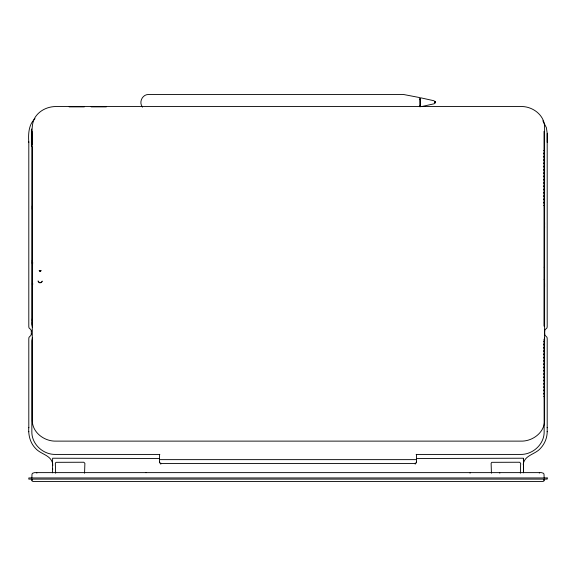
<?xml version="1.0" encoding="UTF-8"?>
<svg xmlns="http://www.w3.org/2000/svg" width="576" height="576" viewBox="0 0 576 576"><rect width="100%" height="100%" fill="white"/><g stroke="black" fill="none" stroke-linecap="round" stroke-linejoin="round"><path stroke-width="0.86" d="M52.798 464.393C51.48 454.925 40.723 454.529 35.474 448.322C30.082 442.807 28.188 434.887 28.8 427.37M31.313 331.243L31.039 329.839L29.002 327.902L28.8 326.57L28.8 141.79M32.292 324.454L32.292 322.236M32.292 321.077L32.292 318.859M32.292 263.578L32.292 205.87M544.601 341.287L544.601 283.507M544.601 228.024L544.601 225.806M544.601 224.647L544.601 222.43M523.202 464.393C524.52 454.925 535.277 454.529 540.526 448.322C544.795 443.779 547.272 437.616 547.2 431.366M544.687 331.243L544.961 329.839L546.998 327.902L547.2 326.57L547.2 133.33L546.394 127.699L542.873 120.838M31.968 131.328L31.846 324.684L32.436 327.254M31.313 333.814L31.039 335.225L29.002 337.313L28.8 338.76L28.8 427.752M434.887 103.054L434.887 101.513M544.01 326.095L544.039 131.328M416.484 461.786L415.98 463.018L414.461 463.442L161.546 463.442L160.027 463.018L159.523 461.786M416.426 462.866L416.484 454.334M434.887 102.967L434.887 101.599M434.887 102.859L434.887 101.714M539.273 473.083L539.734 472.622M42.026 281.765L42.185 281.066M435.031 102.593L434.887 101.837M435.031 102.895L435.031 101.707M40.903 270.886L41.033 270.482M32.436 337.882L31.846 340.682L31.846 431.748C31.644 444.262 43.258 454.766 55.562 454.421L159.869 454.428M434.887 102.73L434.887 101.981M84.564 473.234L84.888 463.32L83.801 462.24L55.987 462.326L55.325 463.32L55.642 473.234M520.366 473.234L520.682 463.32L519.602 462.24L491.782 462.326L491.119 463.32L491.436 473.234M42.026 281.678L40.918 282.73L39.298 282.73L38.023 280.98L39.298 282.636L41.58 282.254M34.992 118.67C28.498 124.704 28.231 134.158 28.8 142.373M146.434 472.622L145.735 472.622M416.484 458.489L523.382 458.222L523.562 472.846M470.376 472.622L470.016 473.17M523.498 472.421L523.562 459.022M40.903 270.799L40.104 271.282L39.182 270.396L39.643 271.174M544.176 267.235L544.601 266.983M52.445 469.274L52.87 469.03M434.189 103.774L422.201 106.438M415.08 464.011L415.584 463.867M40.104 271.195L40.572 271.087M69.149 106.87L84.326 106.87M91.145 106.87L106.322 106.87M419.861 99.23L420.358 99.23M419.861 105.343L420.358 105.343M543.715 150.566L544.601 150.566M543.715 153.05L544.601 153.05M543.715 153.85L544.601 153.85M543.715 156.334L544.601 156.334M543.715 157.126L544.601 157.126M543.715 159.61L544.601 159.61M543.715 160.409L544.601 160.409M543.715 162.893L544.601 162.893M543.715 163.685L544.601 163.685M543.715 166.169L544.601 166.169M543.715 166.968L544.601 166.968M543.715 169.452L544.601 169.452M543.715 170.244L544.601 170.244M543.715 172.728L544.601 172.728M543.715 173.527L544.601 173.527M543.715 176.011L544.601 176.011M543.715 176.803L544.601 176.803M543.715 179.287L544.601 179.287M543.715 180.086L544.601 180.086M543.715 182.57L544.601 182.57M543.715 183.362L544.601 183.362M543.715 185.846L544.601 185.846M543.715 186.646L544.601 186.646M543.715 189.13L544.601 189.13M543.715 189.922L544.601 189.922M543.715 192.406L544.601 192.406M543.715 193.198L544.601 193.198M543.715 195.682L544.601 195.682M543.715 196.481L544.601 196.481M543.715 198.965L544.601 198.965M543.715 199.757L544.601 199.757M543.715 202.241L544.601 202.241M543.715 203.04L544.601 203.04M543.715 205.524L544.601 205.524M32.292 262.426L32.789 262.426M32.292 263.815L32.789 263.815M32.292 283.27L32.789 283.27M32.292 284.659L32.789 284.659M543.715 341.618L544.601 341.618M543.715 344.102L544.601 344.102M543.715 344.902L544.601 344.902M543.715 347.386L544.601 347.386M543.715 348.178L544.601 348.178M543.715 350.662L544.601 350.662M543.715 351.461L544.601 351.461M543.715 353.938L544.601 353.938M543.715 354.737L544.601 354.737M543.715 357.221L544.601 357.221M543.715 358.013L544.601 358.013M543.715 360.497L544.601 360.497M543.715 361.296L544.601 361.296M543.715 363.78L544.601 363.78M543.715 364.572L544.601 364.572M543.715 367.056L544.601 367.056M543.715 367.855L544.601 367.855M543.715 370.339L544.601 370.339M543.715 371.131L544.601 371.131M543.715 373.615L544.601 373.615M543.715 374.414L544.601 374.414M543.715 376.898L544.601 376.898M543.715 377.69L544.601 377.69M543.715 380.174L544.601 380.174M543.715 380.974L544.601 380.974M543.715 383.458L544.601 383.458M543.715 384.25L544.601 384.25M543.715 386.734L544.601 386.734M543.715 387.533L544.601 387.533M543.715 390.017L544.601 390.017M543.715 390.809L544.601 390.809M543.715 393.293L544.601 393.293M543.715 394.092L544.601 394.092M543.715 396.576L544.601 396.576M416.131 454.428L520.445 454.421C532.75 454.766 544.363 444.262 544.162 431.748L544.01 339.142M159.523 459.634L416.484 459.634M32.026 480.406L31.846 479.124L31.918 480.888L33.048 481.507L542.952 481.507L544.082 480.888L544.154 479.124L543.974 480.406M36.425 472.622L36.893 473.083M160.423 463.867L160.927 464.011M434.189 100.8L420.53 97.769L420.53 106.798M52.445 465.3L52.87 465.545M544.176 279.634L544.601 279.886M499.493 472.622L499.853 473.17M159.523 458.489L52.625 458.222L52.445 472.846M142.553 107.143C138.485 102.427 142.337 94.284 148.572 94.493L403.61 94.507L419.688 97.582L419.861 106.769M159.574 462.866L159.523 454.334M544.687 333.814L544.961 335.225L546.998 337.313L547.2 338.76L547.2 427.752M547.2 427.37L547.2 431.755M28.8 431.366L28.8 431.755M547.2 133.33L547.2 142.373M544.687 330.941L544.687 334.008M544.601 286.891L544.601 127.238C544.644 115.063 532.426 106.157 520.891 106.531L56.002 106.531C48.686 106.531 41.263 109.577 36.598 115.315C29.606 123.602 33.098 135.317 32.292 145.058M544.601 337.91L544.601 420.408C544.644 432.583 532.426 441.49 520.891 441.122L56.002 441.122C44.467 441.49 32.249 432.583 32.292 420.408L32.292 260.201M544.162 477.95L543.996 474.12L543.492 473.285L541.498 472.622L34.51 472.622L32.508 473.285L32.011 474.12L31.846 477.95M32.292 146.65L32.292 209.246M31.399 128.974L31.399 129.362M31.399 129.758L31.399 146.311M31.313 330.941L31.313 334.008M547.2 477.95L28.8 477.95L28.8 479.124L547.2 479.124L547.2 477.95"/></g></svg>
